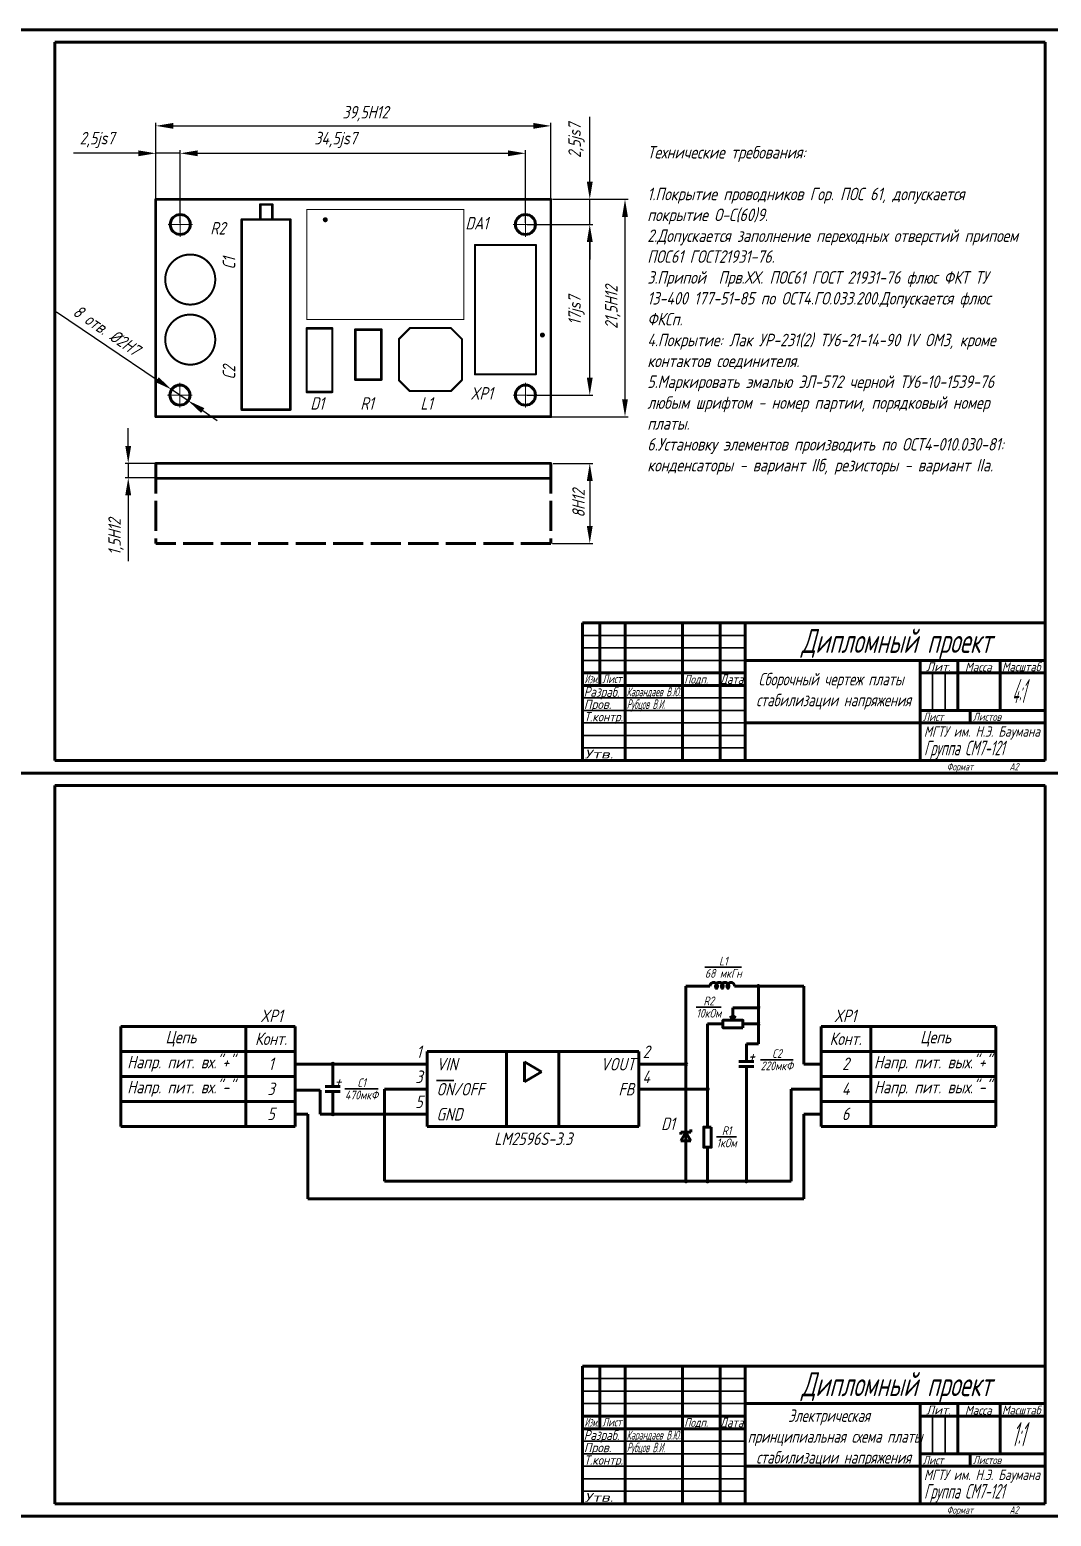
# Model space of a CAD drawing. Header units: millimetres. Extents: x 0 to 5528, y 0 to 1574.
# Drawn here: x 3794 to 4202, y 0 to 594 of the extents above; entities that cross this region are included whole.
import ezdxf
from ezdxf.enums import TextEntityAlignment as Align

# ---------------------------------------------------------------- set-up
doc = ezdxf.new("R2010")
doc.units = ezdxf.units.MM
doc.linetypes.add('ACAD_ISO02W100', pattern=[15, 12, -3])
doc.layers.get('0').update_dxf_attribs({"lineweight": 60})
for name, color, linetype, lineweight in [('0.3', 130, 'Continuous', 30), ('0.6', 255, 'Continuous', 60), ('VIA', 7, 'Continuous', 15), ('Основная', 255, 'Continuous', 60), ('пунктир', 130, 'ACAD_ISO02W100', 60)]:
    doc.layers.add(name, color=color, linetype=linetype, lineweight=lineweight)
doc.layers.add('Mechanical13', color=56, linetype='Continuous')
doc.layers.add('TopOverlay', color=2, linetype='Continuous')
doc.styles.add('ГОСТ', font='GOST_A.TTF', dxfattribs={"oblique": 15, "height": 5})
doc.dimstyles.new('ISO-25', dxfattribs={"dimtxt": 20, "dimasz": 7, "dimexe": 1.25, "dimexo": 0.625, "dimgap": 2, "dimtad": 1, "dimtxsty": 'ГОСТ', "dimcen": 2.5, "dimadec": 0, "dimazin": 0, "dimtfac": 1, "dimtmove": 0, "dimatfit": 3, "dimfxl": 1, "dimarcsym": 0})

# ---------------------------------------------------------------- blocks, each defined once
blk = doc.blocks.new('*D48')
at = {"layer": '0.3', "color": 0, "lineweight": -2, "transparency": 16777216}
for p, q in [((3844.4, 526.6), (3844.4, 556.83)), ((3851.4, 555.58), (3995.38, 555.58)), ((4002.38, 526.6), (4002.38, 556.83))]:
    blk.add_line(p, q, dxfattribs=at)
at = {"layer": '0.3', "color": 0, "transparency": 16777216}
for points in [[(3851.4, 556.75), (3851.4, 554.42), (3844.4, 555.58)], [(3995.38, 556.75), (3995.38, 554.42), (4002.38, 555.58)]]:
    blk.add_solid(points, dxfattribs=at)
at = {"layer": 'Defpoints', "color": 0, "transparency": 16777216}
for p in [(4002.38, 555.58), (3844.4, 525.97), (4002.38, 525.97)]:
    blk.add_point(p, dxfattribs=at)
at = {"layer": '0.3', "color": 0, "transparency": 16777216, "insert": (3928.21, 560.46), "char_height": 5, "attachment_point": 5, "style": 'ГОСТ'}
blk.add_mtext('39,5H12', dxfattribs=at)
blk = doc.blocks.new('*D49')
at = {"layer": '0.3', "color": 0, "lineweight": -2, "transparency": 16777216}
for p, q in [((4003.01, 526.23), (4033.24, 526.23)), ((4031.99, 519.23), (4031.99, 446.36)), ((4002.75, 439.36), (4033.24, 439.36))]:
    blk.add_line(p, q, dxfattribs=at)
at = {"layer": '0.3', "color": 0, "transparency": 16777216}
for points in [[(4030.82, 519.23), (4033.15, 519.23), (4031.99, 526.23)], [(4030.82, 446.36), (4033.15, 446.36), (4031.99, 439.36)]]:
    blk.add_solid(points, dxfattribs=at)
at = {"layer": 'Defpoints', "color": 0, "transparency": 16777216}
for p in [(4002.38, 526.23), (4002.13, 439.36), (4031.99, 439.36)]:
    blk.add_point(p, dxfattribs=at)
at = {"layer": '0.3', "color": 0, "transparency": 16777216, "insert": (4027.1, 483.11), "char_height": 5, "attachment_point": 5, "rotation": 90, "style": 'ГОСТ'}
blk.add_mtext('21,5H12', dxfattribs=at)
blk = doc.blocks.new('*D50')
at = {"layer": '0.3', "color": 0, "lineweight": -2, "transparency": 16777216}
for p, q in [((3854.2, 516.8), (3854.2, 545.87)), ((3861.2, 544.62), (3985.2, 544.62)), ((3992.2, 516.8), (3992.2, 545.87))]:
    blk.add_line(p, q, dxfattribs=at)
at = {"layer": '0.3', "color": 0, "transparency": 16777216}
for points in [[(3861.2, 545.79), (3861.2, 543.45), (3854.2, 544.62)], [(3985.2, 545.79), (3985.2, 543.45), (3992.2, 544.62)]]:
    blk.add_solid(points, dxfattribs=at)
at = {"layer": 'Defpoints', "color": 0, "transparency": 16777216}
for p in [(3992.2, 544.62), (3854.2, 516.18), (3992.2, 516.18)]:
    blk.add_point(p, dxfattribs=at)
at = {"layer": '0.3', "color": 0, "transparency": 16777216, "insert": (3916.28, 549.93), "char_height": 5, "attachment_point": 5, "style": 'ГОСТ'}
blk.add_mtext('34,5js7', dxfattribs=at)
blk = doc.blocks.new('*D51')
at = {"layer": '0.3', "color": 0, "lineweight": -2, "transparency": 16777216}
for p, q in [((3992.82, 516.18), (4019.16, 516.18)), ((4017.91, 454.99), (4017.91, 509.18)), ((3992.82, 447.99), (4019.16, 447.99))]:
    blk.add_line(p, q, dxfattribs=at)
at = {"layer": '0.3', "color": 0, "transparency": 16777216}
for points in [[(4016.74, 509.18), (4019.08, 509.18), (4017.91, 516.18)], [(4016.74, 454.99), (4019.08, 454.99), (4017.91, 447.99)]]:
    blk.add_solid(points, dxfattribs=at)
at = {"layer": 'Defpoints', "color": 0, "transparency": 16777216}
for p in [(3992.2, 516.18), (4017.91, 516.18), (3992.2, 447.99)]:
    blk.add_point(p, dxfattribs=at)
at = {"layer": '0.3', "color": 0, "transparency": 16777216, "insert": (4012.6, 481.84), "char_height": 5, "attachment_point": 5, "rotation": 90, "style": 'ГОСТ'}
blk.add_mtext('17js7', dxfattribs=at)
blk = doc.blocks.new('*D52')
at = {"layer": '0.3', "color": 0, "lineweight": -2, "transparency": 16777216}
for p, q in [((4017.91, 533.23), (4017.91, 559.16)), ((4003.01, 526.23), (4019.16, 526.23)), ((4017.91, 516.18), (4017.91, 526.23)), ((3992.82, 516.18), (4019.16, 516.18)), ((4017.91, 509.18), (4017.91, 502.18))]:
    blk.add_line(p, q, dxfattribs=at)
at = {"layer": '0.3', "color": 0, "transparency": 16777216}
for points in [[(4016.74, 533.23), (4019.08, 533.23), (4017.91, 526.23)], [(4016.74, 509.18), (4019.08, 509.18), (4017.91, 516.18)]]:
    blk.add_solid(points, dxfattribs=at)
at = {"layer": 'Defpoints', "color": 0, "transparency": 16777216}
for p in [(4002.38, 526.23), (4017.91, 526.23), (3992.2, 516.18)]:
    blk.add_point(p, dxfattribs=at)
at = {"layer": '0.3', "color": 0, "transparency": 16777216, "insert": (4012.6, 549.69), "char_height": 5, "attachment_point": 5, "rotation": 90, "style": 'ГОСТ'}
blk.add_mtext('2,5js7', dxfattribs=at)
blk = doc.blocks.new('*D53')
at = {"layer": '0.3', "color": 0, "lineweight": -2, "transparency": 16777216}
for p, q in [((3837.4, 544.62), (3811.46, 544.62)), ((3844.4, 526.85), (3844.4, 545.87)), ((3854.2, 544.62), (3844.4, 544.62)), ((3854.2, 526.85), (3854.2, 545.87)), ((3861.2, 544.62), (3868.2, 544.62))]:
    blk.add_line(p, q, dxfattribs=at)
at = {"layer": '0.3', "color": 0, "transparency": 16777216}
for points in [[(3837.4, 545.79), (3837.4, 543.45), (3844.4, 544.62)], [(3861.2, 545.79), (3861.2, 543.45), (3854.2, 544.62)]]:
    blk.add_solid(points, dxfattribs=at)
at = {"layer": 'Defpoints', "color": 0, "transparency": 16777216}
for p in [(3844.4, 544.62), (3844.4, 526.23), (3854.2, 526.23)]:
    blk.add_point(p, dxfattribs=at)
at = {"layer": '0.3', "color": 0, "transparency": 16777216, "insert": (3820.93, 549.93), "char_height": 5, "attachment_point": 5, "style": 'ГОСТ'}
blk.add_mtext('2,5js7', dxfattribs=at)
blk = doc.blocks.new('*D54')
at = {"layer": '0.3', "color": 0, "lineweight": -2, "transparency": 16777216}
for p, q in [((3804.7, 481.34), (3844.93, 454.15)), ((3857.36, 445.75), (3850.73, 450.23)), ((3863.16, 441.84), (3868.96, 437.92))]:
    blk.add_line(p, q, dxfattribs=at)
at = {"layer": '0.3', "color": 0, "transparency": 16777216}
for points in [[(3845.59, 455.12), (3844.28, 453.19), (3850.73, 450.23)], [(3863.82, 442.8), (3862.51, 440.87), (3857.36, 445.75)]]:
    blk.add_solid(points, dxfattribs=at)
at = {"layer": 'Defpoints', "color": 0, "transparency": 16777216}
for p in [(3850.73, 450.23), (3857.36, 445.75)]:
    blk.add_point(p, dxfattribs=at)
at = {"layer": '0.3', "color": 0, "transparency": 16777216, "insert": (3824.74, 473.88), "char_height": 5, "attachment_point": 5, "rotation": 325.95296, "style": 'ГОСТ'}
blk.add_mtext('8 отв. %%C2H7', dxfattribs=at)
blk = doc.blocks.new('*D55')
at = {"layer": '0.3', "color": 0, "lineweight": -2, "transparency": 16777216}
for p, q in [((4003.25, 420.73), (4019.16, 420.73)), ((4017.91, 413.73), (4017.91, 395.73)), ((4002.99, 388.73), (4019.16, 388.73))]:
    blk.add_line(p, q, dxfattribs=at)
at = {"layer": '0.3', "color": 0, "transparency": 16777216}
for points in [[(4016.74, 413.73), (4019.08, 413.73), (4017.91, 420.73)], [(4016.74, 395.73), (4019.08, 395.73), (4017.91, 388.73)]]:
    blk.add_solid(points, dxfattribs=at)
at = {"layer": 'Defpoints', "color": 0, "transparency": 16777216}
for p in [(4002.62, 420.73), (4002.37, 388.73), (4017.91, 388.73)]:
    blk.add_point(p, dxfattribs=at)
at = {"layer": '0.3', "color": 0, "transparency": 16777216, "insert": (4013.41, 404.73), "char_height": 5, "attachment_point": 5, "rotation": 90, "style": 'ГОСТ'}
blk.add_mtext('8H12', dxfattribs=at)
blk = doc.blocks.new('*D56')
at = {"layer": '0.3', "color": 0, "lineweight": -2, "transparency": 16777216}
for p, q in [((3833.39, 427.73), (3833.39, 434.73)), ((3844.01, 420.73), (3832.14, 420.73)), ((3833.39, 420.73), (3833.39, 414.98)), ((3843.75, 414.98), (3832.14, 414.98)), ((3833.39, 407.98), (3833.39, 381.67))]:
    blk.add_line(p, q, dxfattribs=at)
at = {"layer": '0.3', "color": 0, "transparency": 16777216}
for points in [[(3832.22, 427.73), (3834.55, 427.73), (3833.39, 420.73)], [(3832.22, 407.98), (3834.55, 407.98), (3833.39, 414.98)]]:
    blk.add_solid(points, dxfattribs=at)
at = {"layer": 'Defpoints', "color": 0, "transparency": 16777216}
for p in [(3844.63, 420.73), (3833.39, 414.98), (3844.38, 414.98)]:
    blk.add_point(p, dxfattribs=at)
at = {"layer": '0.3', "color": 0, "transparency": 16777216, "insert": (3828.51, 391.33), "char_height": 5, "attachment_point": 5, "rotation": 90, "style": 'ГОСТ'}
blk.add_mtext('1,5H12', dxfattribs=at)

msp = doc.modelspace()

# ---------------------------------------------------------------- hatches: boundary and pattern name
at = {"layer": '0.6'}
h = msp.add_hatch(color=256, dxfattribs=at)
h.dxf.hatch_style = 1
h.paths.add_polyline_path([(4085.028, 211.808), (4085.328, 211.808), (4085.628, 211.808, 1)])
h.paths.add_polyline_path([(4085.628, 211.808), (4085.328, 211.808), (4085.328, 211.508, 0.4142136)])
h.paths.add_polyline_path([(4085.328, 211.808), (4085.028, 211.808, 0.4142136), (4085.328, 211.508)])
h = msp.add_hatch(color=256, dxfattribs=at)
h.dxf.hatch_style = 1
h.paths.add_polyline_path([(4085.028, 203.219), (4085.328, 203.219), (4085.628, 203.219, 1)])
h.paths.add_polyline_path([(4085.628, 203.219), (4085.328, 203.219), (4085.328, 202.919, 0.4142136)])
h.paths.add_polyline_path([(4085.328, 203.219), (4085.028, 203.219, 0.4142136), (4085.328, 202.919)])
h = msp.add_hatch(color=256, dxfattribs=at)
h.dxf.hatch_style = 1
h.paths.add_polyline_path([(4085.028, 196.719), (4085.328, 196.719), (4085.628, 196.719, 1)])
h.paths.add_polyline_path([(4085.628, 196.719), (4085.328, 196.719), (4085.328, 196.419, 0.4142136)])
h.paths.add_polyline_path([(4085.328, 196.719), (4085.028, 196.719, 0.4142136), (4085.328, 196.419)])
h = msp.add_hatch(color=256, dxfattribs=at)
h.dxf.hatch_style = 1
h.paths.add_polyline_path([(3914.881, 180.719), (3915.181, 180.719), (3915.481, 180.719, 1)])
h.paths.add_polyline_path([(3915.481, 180.719), (3915.181, 180.719), (3915.181, 180.419, 0.4142136)])
h.paths.add_polyline_path([(3915.181, 180.719), (3914.881, 180.719, 0.4142136), (3915.181, 180.419)])
h = msp.add_hatch(color=256, dxfattribs=at)
h.dxf.hatch_style = 1
h.paths.add_polyline_path([(4056.067, 180.719), (4056.367, 180.719), (4056.667, 180.719, 1)])
h.paths.add_polyline_path([(4056.667, 180.719), (4056.367, 180.719), (4056.367, 180.419, 0.4142136)])
h.paths.add_polyline_path([(4056.367, 180.719), (4056.067, 180.719, 0.4142136), (4056.367, 180.419)])
h = msp.add_hatch(color=256, dxfattribs=at)
h.dxf.hatch_style = 1
h.paths.add_polyline_path([(4064.678, 170.719), (4064.978, 170.719), (4065.278, 170.719, 1)])
h.paths.add_polyline_path([(4065.278, 170.719), (4064.978, 170.719), (4064.978, 170.419, 0.4142136)])
h.paths.add_polyline_path([(4064.978, 170.719), (4064.678, 170.719, 0.4142136), (4064.978, 170.419)])
h = msp.add_hatch(color=256, dxfattribs=at)
h.dxf.hatch_style = 1
h.paths.add_polyline_path([(3914.881, 160.719), (3915.181, 160.719), (3915.481, 160.719, 1)])
h.paths.add_polyline_path([(3915.481, 160.719), (3915.181, 160.719), (3915.181, 160.419, 0.4142136)])
h.paths.add_polyline_path([(3915.181, 160.719), (3914.881, 160.719, 0.4142136), (3915.181, 160.419)])
h = msp.add_hatch(color=256, dxfattribs=at)
h.dxf.hatch_style = 1
h.paths.add_polyline_path([(3935.52, 160.719), (3935.82, 160.719), (3936.12, 160.719, 1)])
h.paths.add_polyline_path([(3936.12, 160.719), (3935.82, 160.719), (3935.82, 160.419, 0.4142136)])
h.paths.add_polyline_path([(3935.82, 160.719), (3935.52, 160.719, 0.4142136), (3935.82, 160.419)])
h = msp.add_hatch(color=256, dxfattribs=at)
h.dxf.hatch_style = 1
h.paths.add_polyline_path([(4056.067, 133.886), (4056.367, 133.886), (4056.667, 133.886, 1)])
h.paths.add_polyline_path([(4056.667, 133.886), (4056.367, 133.886), (4056.367, 133.586, 0.4142136)])
h.paths.add_polyline_path([(4056.367, 133.886), (4056.067, 133.886, 0.4142136), (4056.367, 133.586)])
h = msp.add_hatch(color=256, dxfattribs=at)
h.dxf.hatch_style = 1
h.paths.add_polyline_path([(4064.678, 133.886), (4064.978, 133.886), (4065.278, 133.886, 1)])
h.paths.add_polyline_path([(4065.278, 133.886), (4064.978, 133.886), (4064.978, 133.586, 0.4142136)])
h.paths.add_polyline_path([(4064.978, 133.886), (4064.678, 133.886, 0.4142136), (4064.978, 133.586)])
h = msp.add_hatch(color=256, dxfattribs=at)
h.dxf.hatch_style = 1
h.paths.add_polyline_path([(4080.253, 133.886), (4080.553, 133.886), (4080.853, 133.886, 1)])
h.paths.add_polyline_path([(4080.853, 133.886), (4080.553, 133.886), (4080.553, 133.586, 0.4142136)])
h.paths.add_polyline_path([(4080.553, 133.886), (4080.253, 133.886, 0.4142136), (4080.553, 133.586)])

# ---------------------------------------------------------------- linework, layer by layer
for p, q in [((4014.999, 302), (4014.999, 357)), ((4014.999, 357), (4199.999, 357)), ((4014.999, 357), (4021.999, 357)), ((4021.999, 357), (4021.999, 332)), ((4021.999, 357), (4031.999, 357)), ((4031.999, 357), (4031.999, 302)), ((4031.999, 357), (4054.999, 357)), ((4054.999, 357), (4054.999, 302)), ((4054.999, 357), (4069.999, 357)), ((4069.999, 357), (4069.999, 302)), ((4069.999, 357), (4079.999, 357)), ((4079.999, 357), (4079.999, 302)), ((4079.999, 342), (4199.999, 342)), ((4149.999, 342), (4149.999, 302)), ((4014.999, 337), (4079.999, 337)), ((4149.999, 337), (4199.999, 337)), ((4014.999, 332), (4079.999, 332)), ((4149.999, 322), (4199.999, 322)), ((4079.999, 317), (4199.999, 317)), ((4014.999, 5), (4014.999, 60)), ((4014.999, 60), (4199.999, 60)), ((4014.999, 60), (4021.999, 60)), ((4021.999, 60), (4021.999, 35)), ((4021.999, 60), (4031.999, 60)), ((4031.999, 60), (4031.999, 5)), ((4031.999, 60), (4054.999, 60)), ((4054.999, 60), (4054.999, 5)), ((4054.999, 60), (4069.999, 60)), ((4069.999, 60), (4069.999, 5)), ((4069.999, 60), (4079.999, 60)), ((4079.999, 60), (4079.999, 5)), ((4079.999, 45), (4199.999, 45)), ((4149.999, 45), (4149.999, 5)), ((4014.999, 40), (4079.999, 40)), ((4149.999, 40), (4199.999, 40)), ((4014.999, 35), (4079.999, 35)), ((4149.999, 25), (4199.999, 25)), ((4079.999, 20), (4199.999, 20)), ((4199.999, 5), (4014.999, 5))]:
    msp.add_line(p, q)
at = {"layer": '0.3'}
for p, q in [((4014.999, 352), (4079.999, 352)), ((4014.999, 347), (4079.999, 347)), ((4079.999, 342), (4014.999, 342)), ((4154.999, 337), (4154.999, 322)), ((4159.999, 337), (4159.999, 322)), ((4014.999, 327), (4079.999, 327)), ((4014.999, 322), (4079.999, 322)), ((4079.999, 317), (4014.999, 317)), ((4014.999, 312), (4079.999, 312)), ((4014.999, 307), (4079.999, 307)), ((4014.999, 55), (4079.999, 55)), ((4014.999, 50), (4079.999, 50)), ((4079.999, 45), (4014.999, 45)), ((4154.999, 40), (4154.999, 25)), ((4159.999, 40), (4159.999, 25)), ((4014.999, 30), (4079.999, 30)), ((4014.999, 25), (4079.999, 25)), ((4079.999, 20), (4014.999, 20)), ((4014.999, 15), (4079.999, 15)), ((4014.999, 10), (4079.999, 10))]:
    msp.add_line(p, q, dxfattribs=at)
at = {"layer": '0.6'}
for p, q in [((3363.999, 594), (4204.999, 594)), ((3803.999, 589), (4199.999, 589)), ((3803.999, 589), (3803.999, 302)), ((4199.999, 589), (4199.999, 302)), ((4164.999, 342), (4164.999, 322)), ((4181.999, 342), (4181.999, 322)), ((4169.999, 322), (4169.999, 317)), ((3783.999, 297), (4204.999, 297)), ((3803.999, 302), (4199.999, 302)), ((3803.999, 292), (4199.999, 292)), ((3803.999, 5), (3803.999, 292)), ((4199.999, 5), (4199.999, 292)), ((4056.367, 180.719), (4056.367, 211.808)), ((4065.927, 211.808), (4056.367, 211.808)), ((4075.81, 211.808), (4085.328, 211.808)), ((4085.328, 211.808), (4085.328, 188.749)), ((4103.477, 211.808), (4085.328, 211.808)), ((4103.477, 180.719), (4103.477, 211.808)), ((4075.153, 198.219), (4075.153, 203.219)), ((4075.153, 203.219), (4085.328, 203.219)), ((4071.153, 196.719), (4064.978, 196.719)), ((4064.978, 175.719), (4064.978, 196.719)), ((4075.153, 198.219), (4074.153, 199.951)), ((4075.153, 198.219), (4076.153, 199.951)), ((4079.153, 196.719), (4085.328, 196.719)), ((3830.383, 195.719), (3830.383, 185.719)), ((3830.383, 195.719), (3900.181, 195.719)), ((3880.383, 185.719), (3880.383, 195.719)), ((3900.181, 195.719), (3900.181, 155.719)), ((3900.181, 191.219), (3900.181, 184.219)), ((4180.275, 195.719), (4110.477, 195.719)), ((4110.477, 195.719), (4110.477, 155.719)), ((4130.275, 185.719), (4130.275, 195.719)), ((4180.275, 195.719), (4180.275, 185.719)), ((3830.383, 185.719), (3830.383, 175.719)), ((3830.383, 185.719), (3900.181, 185.719)), ((3880.383, 175.719), (3880.383, 185.719)), ((3900.181, 185.719), (3900.181, 180.719)), ((3900.181, 184.219), (3900.181, 177.219)), ((3952.839, 185.719), (3952.839, 175.719)), ((3952.839, 185.719), (4023.408, 185.719)), ((3984.588, 185.719), (3984.588, 155.719)), ((4005.588, 185.719), (4005.588, 155.719)), ((4005.588, 185.719), (4037.588, 185.719)), ((4037.588, 185.719), (4037.588, 155.719)), ((4037.588, 185.719), (4037.588, 180.719)), ((4080.553, 181.749), (4080.553, 188.749)), ((4080.553, 188.749), (4085.328, 188.749)), ((4180.275, 185.719), (4110.477, 185.719)), ((4110.477, 185.719), (4110.477, 180.719)), ((4130.275, 175.719), (4130.275, 185.719)), ((4180.275, 185.719), (4180.275, 175.719)), ((3942.73, 180.719), (3900.181, 180.719)), ((3900.181, 180.719), (3900.181, 170.719)), ((3915.181, 180.719), (3915.181, 171.685)), ((3952.839, 180.719), (3942.73, 180.719)), ((3952.839, 170.719), (3952.839, 180.719)), ((3991.748, 173.652), (3991.748, 181.652)), ((3991.748, 181.652), (3998.676, 177.652)), ((4037.588, 180.719), (4037.588, 170.719)), ((4037.588, 180.719), (4037.588, 175.719)), ((4037.588, 180.719), (4056.367, 180.719)), ((4056.367, 180.719), (4056.367, 133.886)), ((4083.553, 181.749), (4077.553, 181.749)), ((4083.553, 179.749), (4077.553, 179.749)), ((4080.553, 179.749), (4080.553, 133.886)), ((4103.477, 180.719), (4110.477, 180.719)), ((4110.477, 180.719), (4110.477, 170.719)), ((3830.383, 175.719), (3830.383, 165.719)), ((3830.383, 175.719), (3900.181, 175.719)), ((3880.383, 165.719), (3880.383, 175.719)), ((3900.181, 177.219), (3900.181, 170.219)), ((3952.839, 175.719), (3952.839, 165.719)), ((3991.748, 173.652), (3998.676, 177.652)), ((4064.978, 155.484), (4064.978, 175.719)), ((4180.275, 175.719), (4110.477, 175.719)), ((4130.275, 165.719), (4130.275, 175.719)), ((4180.275, 175.719), (4180.275, 165.719)), ((3900.181, 170.719), (3900.181, 160.719)), ((3900.181, 170.219), (3910.181, 170.219)), ((3900.181, 170.219), (3900.181, 163.219)), ((3910.181, 170.219), (3910.181, 160.719)), ((3918.181, 171.685), (3912.181, 171.685)), ((3918.181, 169.685), (3912.181, 169.685)), ((3915.181, 169.685), (3915.181, 160.719)), ((3942.82, 170.719), (3935.82, 170.719)), ((3935.82, 170.719), (3935.82, 165.719)), ((3952.839, 170.719), (3942.73, 170.719)), ((3952.839, 160.719), (3952.839, 170.719)), ((4037.588, 170.719), (4047.588, 170.719)), ((4044.367, 170.719), (4064.978, 170.719)), ((4098.477, 170.719), (4098.477, 133.886)), ((4110.477, 170.719), (4098.477, 170.719)), ((4110.477, 170.719), (4110.477, 160.719)), ((3830.383, 165.719), (3830.383, 155.719)), ((3830.383, 165.719), (3900.181, 165.719)), ((3880.383, 155.719), (3880.383, 165.719)), ((3900.181, 160.719), (3905.181, 160.719)), ((3905.181, 160.719), (3905.181, 126.886)), ((3935.82, 160.719), (3910.181, 160.719)), ((3952.839, 160.719), (3935.52, 160.719)), ((3935.82, 165.719), (3935.82, 133.886)), ((3952.839, 165.719), (3952.839, 155.719)), ((3952.839, 155.719), (3952.839, 160.719)), ((4103.477, 160.719), (4103.477, 126.886)), ((4110.477, 160.719), (4103.477, 160.719)), ((4180.275, 165.719), (4110.477, 165.719)), ((4130.275, 155.719), (4130.275, 165.719)), ((4180.275, 165.719), (4180.275, 155.719)), ((3830.383, 155.719), (3900.181, 155.719)), ((4037.588, 155.719), (3952.839, 155.719)), ((4058.367, 153.486), (4058.367, 154.486)), ((4180.275, 155.719), (4110.477, 155.719)), ((4054.367, 150.022), (4056.367, 153.486)), ((4054.367, 153.486), (4058.367, 153.486)), ((4054.367, 153.486), (4054.367, 152.486)), ((4058.367, 150.022), (4054.367, 150.022)), ((4058.367, 150.022), (4056.367, 153.486)), ((4064.978, 147.484), (4064.978, 133.886)), ((3935.82, 133.886), (4086.256, 133.886)), ((4098.477, 133.886), (4086.256, 133.886)), ((3905.181, 126.886), (4103.477, 126.886)), ((4164.999, 45), (4164.999, 25)), ((4181.999, 45), (4181.999, 25)), ((4169.999, 25), (4169.999, 20)), ((3363.999, 0), (4204.999, 0)), ((3803.999, 5), (4199.999, 5))]:
    msp.add_line(p, q, dxfattribs=at)
at = {"layer": '0.6', "const_width": 1.016}
for points in [[(3844.378, 526.225), (4002.366, 526.225)], [(3844.378, 439.357), (3844.378, 526.225)], [(4002.366, 439.357), (4002.366, 526.225)], [(3844.378, 439.357), (4002.366, 439.357)], [(3844.378, 420.73), (4002.366, 420.73)], [(3844.378, 414.73), (3844.378, 420.73)], [(4002.366, 414.73), (4002.366, 420.73)], [(3844.378, 414.73), (4002.366, 414.73)]]:
    msp.add_lwpolyline(points, dxfattribs=at)
at = {"layer": '0.6', "const_width": 0.508}
for points in [[(3844.124, 526.225, 1), (3844.632, 526.225, 1)], [(3844.124, 526.225, 1), (3844.632, 526.225, 1)], [(4002.112, 526.225, 1), (4002.62, 526.225, 1)], [(4002.112, 526.225, 1), (4002.62, 526.225, 1)], [(3844.124, 439.357, 1), (3844.632, 439.357, 1)], [(3844.124, 439.357, 1), (3844.632, 439.357, 1)], [(4002.112, 439.357, 1), (4002.62, 439.357, 1)], [(4002.112, 439.357, 1), (4002.62, 439.357, 1)], [(3844.124, 420.73, 1), (3844.632, 420.73, 1)], [(4002.112, 420.73, 1), (4002.62, 420.73, 1)], [(3844.124, 414.73, 1), (3844.632, 414.73, 1)], [(4002.112, 414.73, 1), (4002.62, 414.73, 1)]]:
    msp.add_lwpolyline(points, format="xyb", close=True, dxfattribs=at)
at = {"layer": '0.6'}
for points in [[(4079.153, 195.219), (4071.153, 195.219), (4071.153, 198.219), (4079.153, 198.219)], [(4066.478, 155.484), (4066.478, 147.484), (4063.478, 147.484), (4063.478, 155.484)]]:
    msp.add_lwpolyline(points, close=True, dxfattribs=at)
for centre in [(4085.328, 211.808), (4085.328, 203.219), (4085.328, 196.719), (3915.181, 180.719), (4056.367, 180.719), (4064.978, 170.719), (3915.181, 160.719), (3935.82, 160.719), (4056.367, 133.886), (4064.978, 133.886), (4080.553, 133.886)]:
    msp.add_circle(centre, 0.3, dxfattribs=at)
for centre, radius, start, end in [((4067.448, 211.808), 1.52, 328.243525, 180), ((4069.728, 211.808), 1.52, 328.243525, 211.756475), ((4068.588, 211.14), 0.202, 220.993668, 319.006332), ((4072.009, 211.808), 1.52, 328.243525, 211.756475), ((4070.868, 211.14), 0.202, 220.993668, 319.006332), ((4074.289, 211.808), 1.52, 0, 211.756475), ((4073.149, 211.14), 0.202, 220.993668, 319.006332)]:
    msp.add_arc(centre, radius, start, end, dxfattribs=at)
at = {"layer": 'Mechanical13', "const_width": 0.4}
for points in [[(3941.578, 470.377), (3945.978, 474.777)], [(3945.978, 474.777), (3962.378, 474.777)], [(3962.378, 474.777), (3966.778, 470.377)], [(3941.578, 453.977), (3945.978, 449.577)], [(3962.378, 449.577), (3966.778, 453.977)], [(3945.978, 449.577), (3962.378, 449.577)]]:
    msp.add_lwpolyline(points, dxfattribs=at)
at = {"layer": 'Mechanical13', "const_width": 0.2}
for points in [[(3941.478, 470.377, 1), (3941.678, 470.377, 1)], [(3941.478, 470.377, 1), (3941.678, 470.377, 1)], [(3945.878, 474.777, 1), (3946.078, 474.777, 1)], [(3945.878, 474.777, 1), (3946.078, 474.777, 1)], [(3962.278, 474.777, 1), (3962.478, 474.777, 1)], [(3962.278, 474.777, 1), (3962.478, 474.777, 1)], [(3966.678, 470.377, 1), (3966.878, 470.377, 1)], [(3966.678, 470.377, 1), (3966.878, 470.377, 1)], [(3941.478, 453.977, 1), (3941.678, 453.977, 1)], [(3941.478, 453.977, 1), (3941.678, 453.977, 1)], [(3966.678, 453.977, 1), (3966.878, 453.977, 1)], [(3966.678, 453.977, 1), (3966.878, 453.977, 1)], [(3945.878, 449.577, 1), (3946.078, 449.577, 1)], [(3945.878, 449.577, 1), (3946.078, 449.577, 1)], [(3962.278, 449.577, 1), (3962.478, 449.577, 1)], [(3962.278, 449.577, 1), (3962.478, 449.577, 1)]]:
    msp.add_lwpolyline(points, format="xyb", close=True, dxfattribs=at)
at = {"layer": 'TopOverlay'}
for points, const_width in [([(3886.178, 518.177), (3886.178, 524.177)], 1.016), ([(3886.178, 524.177), (3888.479, 524.177)], 1.016), ([(3888.479, 524.177), (3890.978, 524.177)], 1.016), ([(3890.978, 518.177), (3890.978, 524.177)], 1.016), ([(3878.779, 442.177), (3878.779, 518.177)], 1.016), ([(3878.779, 518.177), (3898.178, 518.177)], 1.016), ([(3898.178, 442.177), (3898.178, 518.177)], 1.016), ([(3904.778, 478.177), (3904.778, 522.177)], 0.4), ([(3904.778, 522.177), (3967.579, 522.177)], 0.4), ([(3967.579, 478.177), (3967.579, 522.177)], 0.4), ([(3971.978, 508.017), (3996.378, 508.017)], 0.8), ([(3971.978, 456.337), (3971.978, 508.017)], 0.8), ([(3996.378, 456.337), (3996.378, 508.017)], 0.8), ([(3904.778, 478.177), (3967.579, 478.177)], 0.4), ([(3904.748, 474.671), (3914.963, 474.671)], 1.016), ([(3904.748, 449.164), (3904.748, 474.77)], 0.8), ([(3914.978, 449.171), (3914.978, 474.777)], 0.8), ([(3924.179, 454.177), (3924.179, 474.177)], 1.016), ([(3924.179, 474.177), (3934.578, 474.177)], 1.016), ([(3934.578, 454.177), (3934.578, 474.177)], 1.016), ([(3941.578, 470.377), (3945.978, 474.777)], 0.8), ([(3941.578, 453.777), (3941.578, 470.377)], 0.8), ([(3945.978, 474.777), (3962.378, 474.777)], 0.8), ([(3962.378, 474.777), (3966.778, 470.377)], 0.8), ([(3966.778, 453.977), (3966.778, 470.277)], 0.8), ([(3924.179, 454.177), (3934.578, 454.177)], 1.016), ([(3941.578, 453.977), (3945.978, 449.577)], 0.8), ([(3962.378, 449.577), (3966.778, 453.977)], 0.8), ([(3971.978, 456.337), (3996.378, 456.337)], 0.8), ([(3904.578, 449.271), (3914.978, 449.271)], 1.016), ([(3945.978, 449.577), (3962.378, 449.577)], 0.8), ([(3878.779, 442.177), (3898.178, 442.177)], 1.016)]:
    msp.add_lwpolyline(points, dxfattribs=dict(at, const_width=const_width))
for points, const_width in [([(3885.924, 524.177, 1), (3886.432, 524.177, 1)], 0.508), ([(3885.924, 524.177, 1), (3886.432, 524.177, 1)], 0.508), ([(3888.225, 524.177, 1), (3888.733, 524.177, 1)], 0.508), ([(3888.225, 524.177, 1), (3888.733, 524.177, 1)], 0.508), ([(3890.724, 524.177, 1), (3891.232, 524.177, 1)], 0.508), ([(3890.724, 524.177, 1), (3891.232, 524.177, 1)], 0.508), ([(3878.525, 518.177, 1), (3879.033, 518.177, 1)], 0.508), ([(3878.525, 518.177, 1), (3879.033, 518.177, 1)], 0.508), ([(3885.924, 518.177, 1), (3886.432, 518.177, 1)], 0.508), ([(3890.724, 518.177, 1), (3891.232, 518.177, 1)], 0.508), ([(3897.924, 518.177, 1), (3898.432, 518.177, 1)], 0.508), ([(3897.924, 518.177, 1), (3898.432, 518.177, 1)], 0.508), ([(3904.678, 522.177, 1), (3904.878, 522.177, 1)], 0.2), ([(3904.678, 522.177, 1), (3904.878, 522.177, 1)], 0.2), ([(3912.678, 518.077, 1), (3911.678, 518.077, 1)], 1), ([(3911.428, 518.077, 1), (3911.928, 518.077, 1)], 0.5), ([(3912.428, 518.077, 1), (3912.928, 518.077, 1)], 0.5), ([(3967.479, 522.177, 1), (3967.679, 522.177, 1)], 0.2), ([(3967.479, 522.177, 1), (3967.679, 522.177, 1)], 0.2), ([(3971.778, 508.017, 1), (3972.178, 508.017, 1)], 0.4), ([(3971.778, 508.017, 1), (3972.178, 508.017, 1)], 0.4), ([(3996.178, 508.017, 1), (3996.578, 508.017, 1)], 0.4), ([(3996.178, 508.017, 1), (3996.578, 508.017, 1)], 0.4), ([(3868.178, 494.177, 1), (3848.178, 494.177, 1)], 0.8), ([(3847.978, 494.177, 1), (3848.378, 494.177, 1)], 0.4), ([(3867.978, 494.177, 1), (3868.378, 494.177, 1)], 0.4), ([(3868.178, 470.177, 1), (3848.178, 470.177, 1)], 0.8), ([(3904.678, 478.177, 1), (3904.878, 478.177, 1)], 0.2), ([(3904.678, 478.177, 1), (3904.878, 478.177, 1)], 0.2), ([(3967.479, 478.177, 1), (3967.679, 478.177, 1)], 0.2), ([(3967.479, 478.177, 1), (3967.679, 478.177, 1)], 0.2), ([(3847.978, 470.177, 1), (3848.378, 470.177, 1)], 0.4), ([(3867.978, 470.177, 1), (3868.378, 470.177, 1)], 0.4), ([(3904.548, 474.77, 1), (3904.948, 474.77, 1)], 0.4), ([(3914.778, 474.777, 1), (3915.178, 474.777, 1)], 0.4), ([(3923.925, 474.177, 1), (3924.433, 474.177, 1)], 0.508), ([(3934.324, 474.177, 1), (3934.832, 474.177, 1)], 0.508), ([(3941.378, 470.377, 1), (3941.778, 470.377, 1)], 0.4), ([(3941.378, 470.377, 1), (3941.778, 470.377, 1)], 0.4), ([(3945.778, 474.777, 1), (3946.178, 474.777, 1)], 0.4), ([(3945.778, 474.777, 1), (3946.178, 474.777, 1)], 0.4), ([(3962.178, 474.777, 1), (3962.578, 474.777, 1)], 0.4), ([(3962.178, 474.777, 1), (3962.578, 474.777, 1)], 0.4), ([(3966.578, 470.377, 1), (3966.978, 470.377, 1)], 0.4), ([(3966.578, 470.377, 1), (3966.978, 470.377, 1)], 0.4), ([(3999.478, 472.017, 1), (3998.478, 472.017, 1)], 1), ([(3998.228, 472.017, 1), (3998.728, 472.017, 1)], 0.5), ([(3999.228, 472.017, 1), (3999.728, 472.017, 1)], 0.5), ([(3914.778, 456.577, 1), (3915.178, 456.577, 1)], 0.4), ([(3914.778, 456.577, 1), (3915.178, 456.577, 1)], 0.4), ([(3923.925, 454.177, 1), (3924.433, 454.177, 1)], 0.508), ([(3934.324, 454.177, 1), (3934.832, 454.177, 1)], 0.508), ([(3941.378, 453.977, 1), (3941.778, 453.977, 1)], 0.4), ([(3941.378, 453.977, 1), (3941.778, 453.977, 1)], 0.4), ([(3966.578, 455.777, 1), (3966.978, 455.777, 1)], 0.4), ([(3966.578, 453.977, 1), (3966.978, 453.977, 1)], 0.4), ([(3966.578, 453.977, 1), (3966.978, 453.977, 1)], 0.4), ([(3971.778, 456.337, 1), (3972.178, 456.337, 1)], 0.4), ([(3971.778, 456.337, 1), (3972.178, 456.337, 1)], 0.4), ([(3996.178, 456.337, 1), (3996.578, 456.337, 1)], 0.4), ([(3996.178, 456.337, 1), (3996.578, 456.337, 1)], 0.4), ([(3904.548, 449.164, 1), (3904.948, 449.164, 1)], 0.4), ([(3914.778, 449.171, 1), (3915.178, 449.171, 1)], 0.4), ([(3945.778, 449.577, 1), (3946.178, 449.577, 1)], 0.4), ([(3945.778, 449.577, 1), (3946.178, 449.577, 1)], 0.4), ([(3962.178, 449.577, 1), (3962.578, 449.577, 1)], 0.4), ([(3962.178, 449.577, 1), (3962.578, 449.577, 1)], 0.4), ([(3878.525, 442.177, 1), (3879.033, 442.177, 1)], 0.508), ([(3878.525, 442.177, 1), (3879.033, 442.177, 1)], 0.508), ([(3897.924, 442.177, 1), (3898.432, 442.177, 1)], 0.508), ([(3897.924, 442.177, 1), (3898.432, 442.177, 1)], 0.508)]:
    msp.add_lwpolyline(points, format="xyb", close=True, dxfattribs=dict(at, const_width=const_width))
at = {"layer": 'VIA'}
for p, q in [((3854.195, 511.278), (3854.195, 521.078)), ((3992.196, 511.278), (3992.196, 521.078)), ((3859.095, 516.178), (3849.295, 516.178)), ((3997.096, 516.178), (3987.296, 516.178)), ((3854.048, 443.094), (3854.048, 452.894)), ((3992.196, 443.094), (3992.196, 452.894)), ((3858.948, 447.994), (3849.148, 447.994)), ((3997.096, 447.994), (3987.296, 447.994))]:
    msp.add_line(p, q, dxfattribs=at)
at = {"layer": 'Основная'}
for centre in [(3854.195, 516.178), (3992.196, 516.178), (3854.048, 447.994), (3992.196, 447.994)]:
    msp.add_circle(centre, 4, dxfattribs=at)
at = {"layer": 'пунктир'}
for p, q in [((3844.378, 420.73), (3844.378, 388.73)), ((4002.366, 420.73), (4002.366, 388.73)), ((4002.366, 388.73), (3844.378, 388.73))]:
    msp.add_line(p, q, dxfattribs=at)

# ---------------------------------------------------------------- texts
at = {"layer": '0.3', "style": 'ГОСТ', "oblique": 15}
for s, height, p in [('R2', 5, (3866.178, 512.177)), ('DA1', 5, (3968.178, 514.177)), ('D1', 5, (3906.178, 442.177)), ('R1', 5, (3926.178, 442.177)), ('L1', 5, (3950.178, 442.177)), ('XP1', 5, (3970.178, 446.177)), ('Подп.', 3.4835, (4055.682, 332.717)), ('Подп.', 3.4835, (4055.682, 35.717))]:
    msp.add_text(s, height=height, dxfattribs=at).set_placement(p)
for s, height, rotation, p in [('C1', 5, 90, (3876.178, 498.177)), ('C2', 5, 90, (3876.178, 454.177)), ('Лист', 3.3797, 359.753141, (4151.084, 317.763)), ('Листов', 3.2192, 359.753141, (4171.101, 317.87)), ('Лист', 3.3797, 359.753141, (4151.084, 20.763)), ('Листов', 3.2192, 359.753141, (4171.101, 20.87))]:
    msp.add_text(s, height=height, rotation=rotation, dxfattribs=at).set_placement(p)
for s, height, rotation, width, p, p2 in [('Лит.', 3.5581, 0.19349, 1.210089, (4152.408, 337.664), (4162.254, 337.697)), ('Масса', 3.5581, 359.821579, 0.974703, (4167.92, 337.599), (4178.599, 337.566)), ('Масштаб', 3.5248, 0.024239, 0.942752, (4182.739, 337.666), (4198.186, 337.673)), ('Лист', 3.44, 0.367126, 0.854898, (4022.904, 332.873), (4030.684, 332.922)), ('Разраб.', 3.979, 359.762673, 0.968939, (4015.501, 327.464), (4029.697, 327.406)), ('Рубцов В.И.', 3.83467, 359.880309, 0.694318, (4032.678, 322.597), (4047.901, 322.565)), ('МГТУ им. Н.Э. Баумана', 4.16542, 0.066831, 0.991995, (4151.519, 311.475), (4197.897, 311.529)), ('Лит.', 3.5581, 0.19349, 1.210089, (4152.408, 40.664), (4162.254, 40.697)), ('Масса', 3.5581, 359.821579, 0.974703, (4167.92, 40.599), (4178.599, 40.566)), ('Масштаб', 3.5248, 0.024239, 0.942752, (4182.739, 40.666), (4198.186, 40.673)), ('Лист', 3.44, 0.367126, 0.854898, (4022.904, 35.873), (4030.684, 35.922)), ('Разраб.', 3.979, 359.762673, 0.968939, (4015.501, 30.464), (4029.697, 30.406)), ('Рубцов В.И.', 3.83467, 359.880309, 0.694318, (4032.678, 25.597), (4047.901, 25.565)), ('МГТУ им. Н.Э. Баумана', 4.16542, 0.066831, 0.991995, (4151.519, 14.475), (4197.897, 14.529))]:
    msp.add_text(s, height=height, rotation=rotation, dxfattribs=dict(at, width=width)).set_placement(p, p2, align=Align.FIT)
for s, height, width, p, p2 in [('Изм.', 3.4898, 0.772445, (4015.821, 332.823), (4021.308, 332.823)), ('Дата', 3.8421, 0.909684, (4069.999, 332.563), (4079.257, 332.563)), ('4:1', 9.692, 0.413256, (4186.636, 324.92), (4191.785, 324.92)), ('Карандаев В.Ю.', 3.5671, 0.812768, (4032.638, 327.656), (4054.198, 327.656)), ('Пров.', 3.7046, 1.145414, (4015.579, 322.603), (4026.501, 322.603)), ('Т.контр.', 3.6912, 1.012898, (4015.668, 317.609), (4031.171, 317.609)), ('Группа СМ7-121', 5.8424, 0.691926, (4151.573, 304.064), (4183.664, 304.064)), ('Утв.', 3.5321, 1.464632, (4015.859, 302.804), (4027.319, 302.804)), ('Изм.', 3.4898, 0.772445, (4015.821, 35.823), (4021.308, 35.823)), ('Дата', 3.8421, 0.909684, (4069.999, 35.563), (4079.257, 35.563)), ('1:1', 9.692, 0.495682, (4186.636, 27.92), (4191.785, 27.92)), ('Карандаев В.Ю.', 3.5671, 0.812768, (4032.638, 30.656), (4054.198, 30.656)), ('Пров.', 3.7046, 1.145414, (4015.579, 25.603), (4026.501, 25.603)), ('Т.контр.', 3.6912, 1.012898, (4015.668, 20.609), (4031.171, 20.609)), ('Группа СМ7-121', 5.8424, 0.691926, (4151.573, 7.064), (4183.664, 7.064)), ('Утв.', 3.5321, 1.464632, (4015.859, 5.804), (4027.319, 5.804))]:
    msp.add_text(s, height=height, dxfattribs=dict(at, width=width)).set_placement(p, p2, align=Align.FIT)
for p, p2 in [((4160.619, 298.019), (4189.291, 298.019)), ((4160.619, 1.019), (4189.291, 1.019))]:
    msp.add_text('Формат          А2', height=2.94885, dxfattribs=at).set_placement(p, p2, align=Align.ALIGNED)
at = {"layer": '0.3', "style": 'ГОСТ'}
for s, width, gutter_width, heights, insert, char_height, attachment_point in [('Технические требования:\\P\\P1.Покрытие проводников Гор. ПОС 61, допускается покрытие О-С(60)9.\\P2.Допускается заполнение переходных отверстий припоем ПОС61 ГОСТ21931-76.\\P3.Припой  Прв.ХХ. ПОС61 ГОСТ 21931-76 флюс ФКТ ТУ 13-400 177-51-85 по ОСТ4.ГО.033.200.Допускается флюс ФКСп.\\P4.Покрытие: Лак УР-231(2) ТУ6-21-14-90 IV ОМ3, кроме контактов соединителя. \\P5.Маркировать эмалью ЭЛ-572 черной ТУ6-10-1539-76 любым шрифтом - номер партии, порядковый номер платы.\\P6.Установку элементов производить по ОСТ4-010.030-81: конденсаторы - вариант IIб, резисторы - вариант IIa.', 149.54837, 25, [0], (4040.913, 547.53), 5, 1), ('\\pi22.618;{\\W0.8;Дипломный проект}', 120, 25, [0], (4079.893, 354.578), 9.60697, 1), ('\\pi5.3592;{\\W0.9;Сборочный чертеж платы \\P\\pi4.473;стабилизации напряжения}', 70, 25, [0], (4079.999, 337), 5, 1), ('\\A1;{\\H0.7x;\\SL1/68 мкГн;}', 13.92987, 12.5, [0], (4071.298, 219.387), 5, 5), ('X{\\Q15;P}1', 12, 12.5, [7], (3890.658, 199.946), 5, 5), ('\\A1;{\\H0.7x;\\SR2/10кОм;}', 13.92987, 12.5, [0], (4065.49, 203.461), 5, 5), ('X{\\Q15;P}1', 12, 12.5, [7], (4120, 199.946), 5, 5), ('Цепь', 46.5307, 12.5, [7.402], (3854.472, 190.801), 5, 5), ('Конт.', 16.97031, 12.5, [7.402], (3890.472, 190.801), 5, 5), ('Конт.', 16.97031, 12.5, [7.402], (4120.186, 190.801), 5, 5), ('Цепь', 46.5307, 12.5, [7.402], (4156.186, 190.801), 5, 5), ('Напр. пит. вх."+"', 46.5307, 12.5, [7.402], (3854.472, 180.801), 5, 5), ('1', 4.0947, 12.5, [0], (3949.625, 185.61), 5, 5), ('2', 4.0947, 12.5, [0], (4040.476, 185.61), 5, 5), ('+', 12, 12.5, [7], (4082.581, 184.043), 5, 5), ('\\A1;{\\H0.7x;\\SC2/220мкФ;}', 13.92987, 12.5, [0], (4092.713, 182.43), 5, 5), ('Напр. пит. вых."+"', 51.69791, 12.5, [7.402], (4154.984, 180.801), 5, 5), ('1', 16.97031, 12.5, [7.402], (3890.472, 180.801), 5, 5), ('VIN', 15, 12.5, [6.688], (3956.609, 180.636), 5, 4), ('\\pi1.1473;VOUT', 15, 12.5, [6.688], (4021.08, 180.636), 5, 4), ('2', 16.97031, 12.5, [7.402], (4120.186, 180.801), 5, 5), ('Напр. пит. вх."-"', 46.5307, 12.5, [7.402], (3854.472, 170.801), 5, 5), ('3', 16.97031, 12.5, [7.402], (3890.472, 170.801), 5, 5), ('+', 12, 12.5, [7], (3917.208, 173.978), 5, 5), ('\\A1;{\\H0.7x;\\SC1/470мкФ;}', 13.92987, 12.5, [0], (3926.652, 170.771), 5, 5), ('3', 4.0947, 12.5, [0], (3949.625, 175.61), 5, 5), ('{\\OON}/OFF', 15, 12.5, [6.688], (3956.609, 170.636), 5, 4), ('\\pi8.2923;FB', 15, 12.5, [6.688], (4021.08, 170.636), 5, 4), ('4', 4.0947, 12.5, [0], (4040.476, 175.61), 5, 5), ('4', 16.97031, 12.5, [7.402], (4120.186, 170.801), 5, 5), ('Напр. пит. вых."-"', 58.01337, 12.5, [6.254], (4154.984, 170.801), 5, 5), ('5', 4.0947, 12.5, [0], (3949.625, 165.61), 5, 5), ('5', 16.97031, 12.5, [7.402], (3890.472, 160.801), 5, 5), ('GND', 15, 12.5, [6.688], (3956.609, 160.636), 5, 4), ('6', 16.97031, 12.5, [7.402], (4120.186, 160.801), 5, 5), ('\\A1;D1', 13.92987, 12.5, [0], (4049.176, 156.837), 5, 5), ('\\A1;{\\H0.7x;\\SR1/1кОм;}', 13.92987, 12.5, [0], (4072.608, 151.636), 5, 5), ('LM2596S-3.3', 30.44303, 12.5, [0], (3995.319, 150.844), 5, 5), ('\\pi22.618;{\\W0.8;Дипломный проект}', 120, 25, [0], (4079.893, 57.578), 9.60697, 1), ('\\pi17.268;{\\W0.9;Электрическая \\P\\pi1.0405;принципиальная схема платы \\P\\pi4.473;стабилизации напряжения}', 70, 25, [0], (4079.999, 42.718), 5, 1)]:
    msp.add_mtext_dynamic_manual_height_columns(s, width=width, gutter_width=gutter_width, heights=heights, dxfattribs=dict(at, insert=insert, char_height=char_height, attachment_point=attachment_point))

# ---------------------------------------------------------------- dimensions: what is measured, and where the dimension line sits
at = {"layer": '0.3'}
for base, p1, p2, text, picture, middle in [((4002.384, 555.582), (3844.396, 525.972), (4002.384, 525.972), '39,5H12', '*D48', (3928.21, 555.582)), ((3992.196, 544.619), (3854.195, 516.178), (3992.196, 516.178), '34,5js7', '*D50', (3916.281, 544.619))]:
    dim = msp.add_linear_dim(base=base, p1=p1, p2=p2, text=text, dimstyle='ISO-25', dxfattribs=at)
    dim.commit()
    dim.dimension.update_dxf_attribs({"geometry": picture, "text_midpoint": middle, "dimtype": 160})
for base, p1, p2, text, picture, middle in [((4017.911, 526.226), (3992.196, 516.178), (4002.384, 526.226), '2,5js7', '*D52', (4012.602, 549.691)), ((3833.387, 414.984), (3844.632, 420.73), (3844.378, 414.984), '1,5H12', '*D56', (3828.506, 391.329)), ((4017.911, 388.73), (4002.62, 420.73), (4002.366, 388.73), '8H12', '*D55', (4013.407, 404.73))]:
    dim = msp.add_linear_dim(base=base, p1=p1, p2=p2, angle=90, text=text, dimstyle='ISO-25', dxfattribs=at)
    dim.commit()
    dim.dimension.update_dxf_attribs({"geometry": picture, "text_midpoint": middle})
dim = msp.add_linear_dim(base=(3844.396, 544.619), p1=(3854.195, 526.226), p2=(3844.396, 526.226), text='2,5js7', dimstyle='ISO-25', dxfattribs=at)
dim.commit()
dim.dimension.update_dxf_attribs({"geometry": '*D53', "text_midpoint": (3820.93, 549.928)})
for base, p1, p2, text, picture, middle in [((4031.986, 439.358), (4002.384, 526.226), (4002.13, 439.358), '21,5H12', '*D49', (4031.986, 483.107)), ((4017.911, 516.178), (3992.196, 447.994), (3992.196, 516.178), '17js7', '*D51', (4017.911, 481.838))]:
    dim = msp.add_linear_dim(base=base, p1=p1, p2=p2, angle=90, text=text, dimstyle='ISO-25', dxfattribs=at)
    dim.commit()
    dim.dimension.update_dxf_attribs({"geometry": picture, "text_midpoint": middle, "dimtype": 160})
dim = msp.add_diameter_dim_2p(p1=(3857.362, 445.754), p2=(3850.733, 450.233), text='8 отв. %%C2H7', dimstyle='ISO-25', dxfattribs=at)
dim.commit()
dim.dimension.update_dxf_attribs({"geometry": '*D54', "text_midpoint": (3824.741, 473.881)})

doc.saveas('drawing.dxf')
